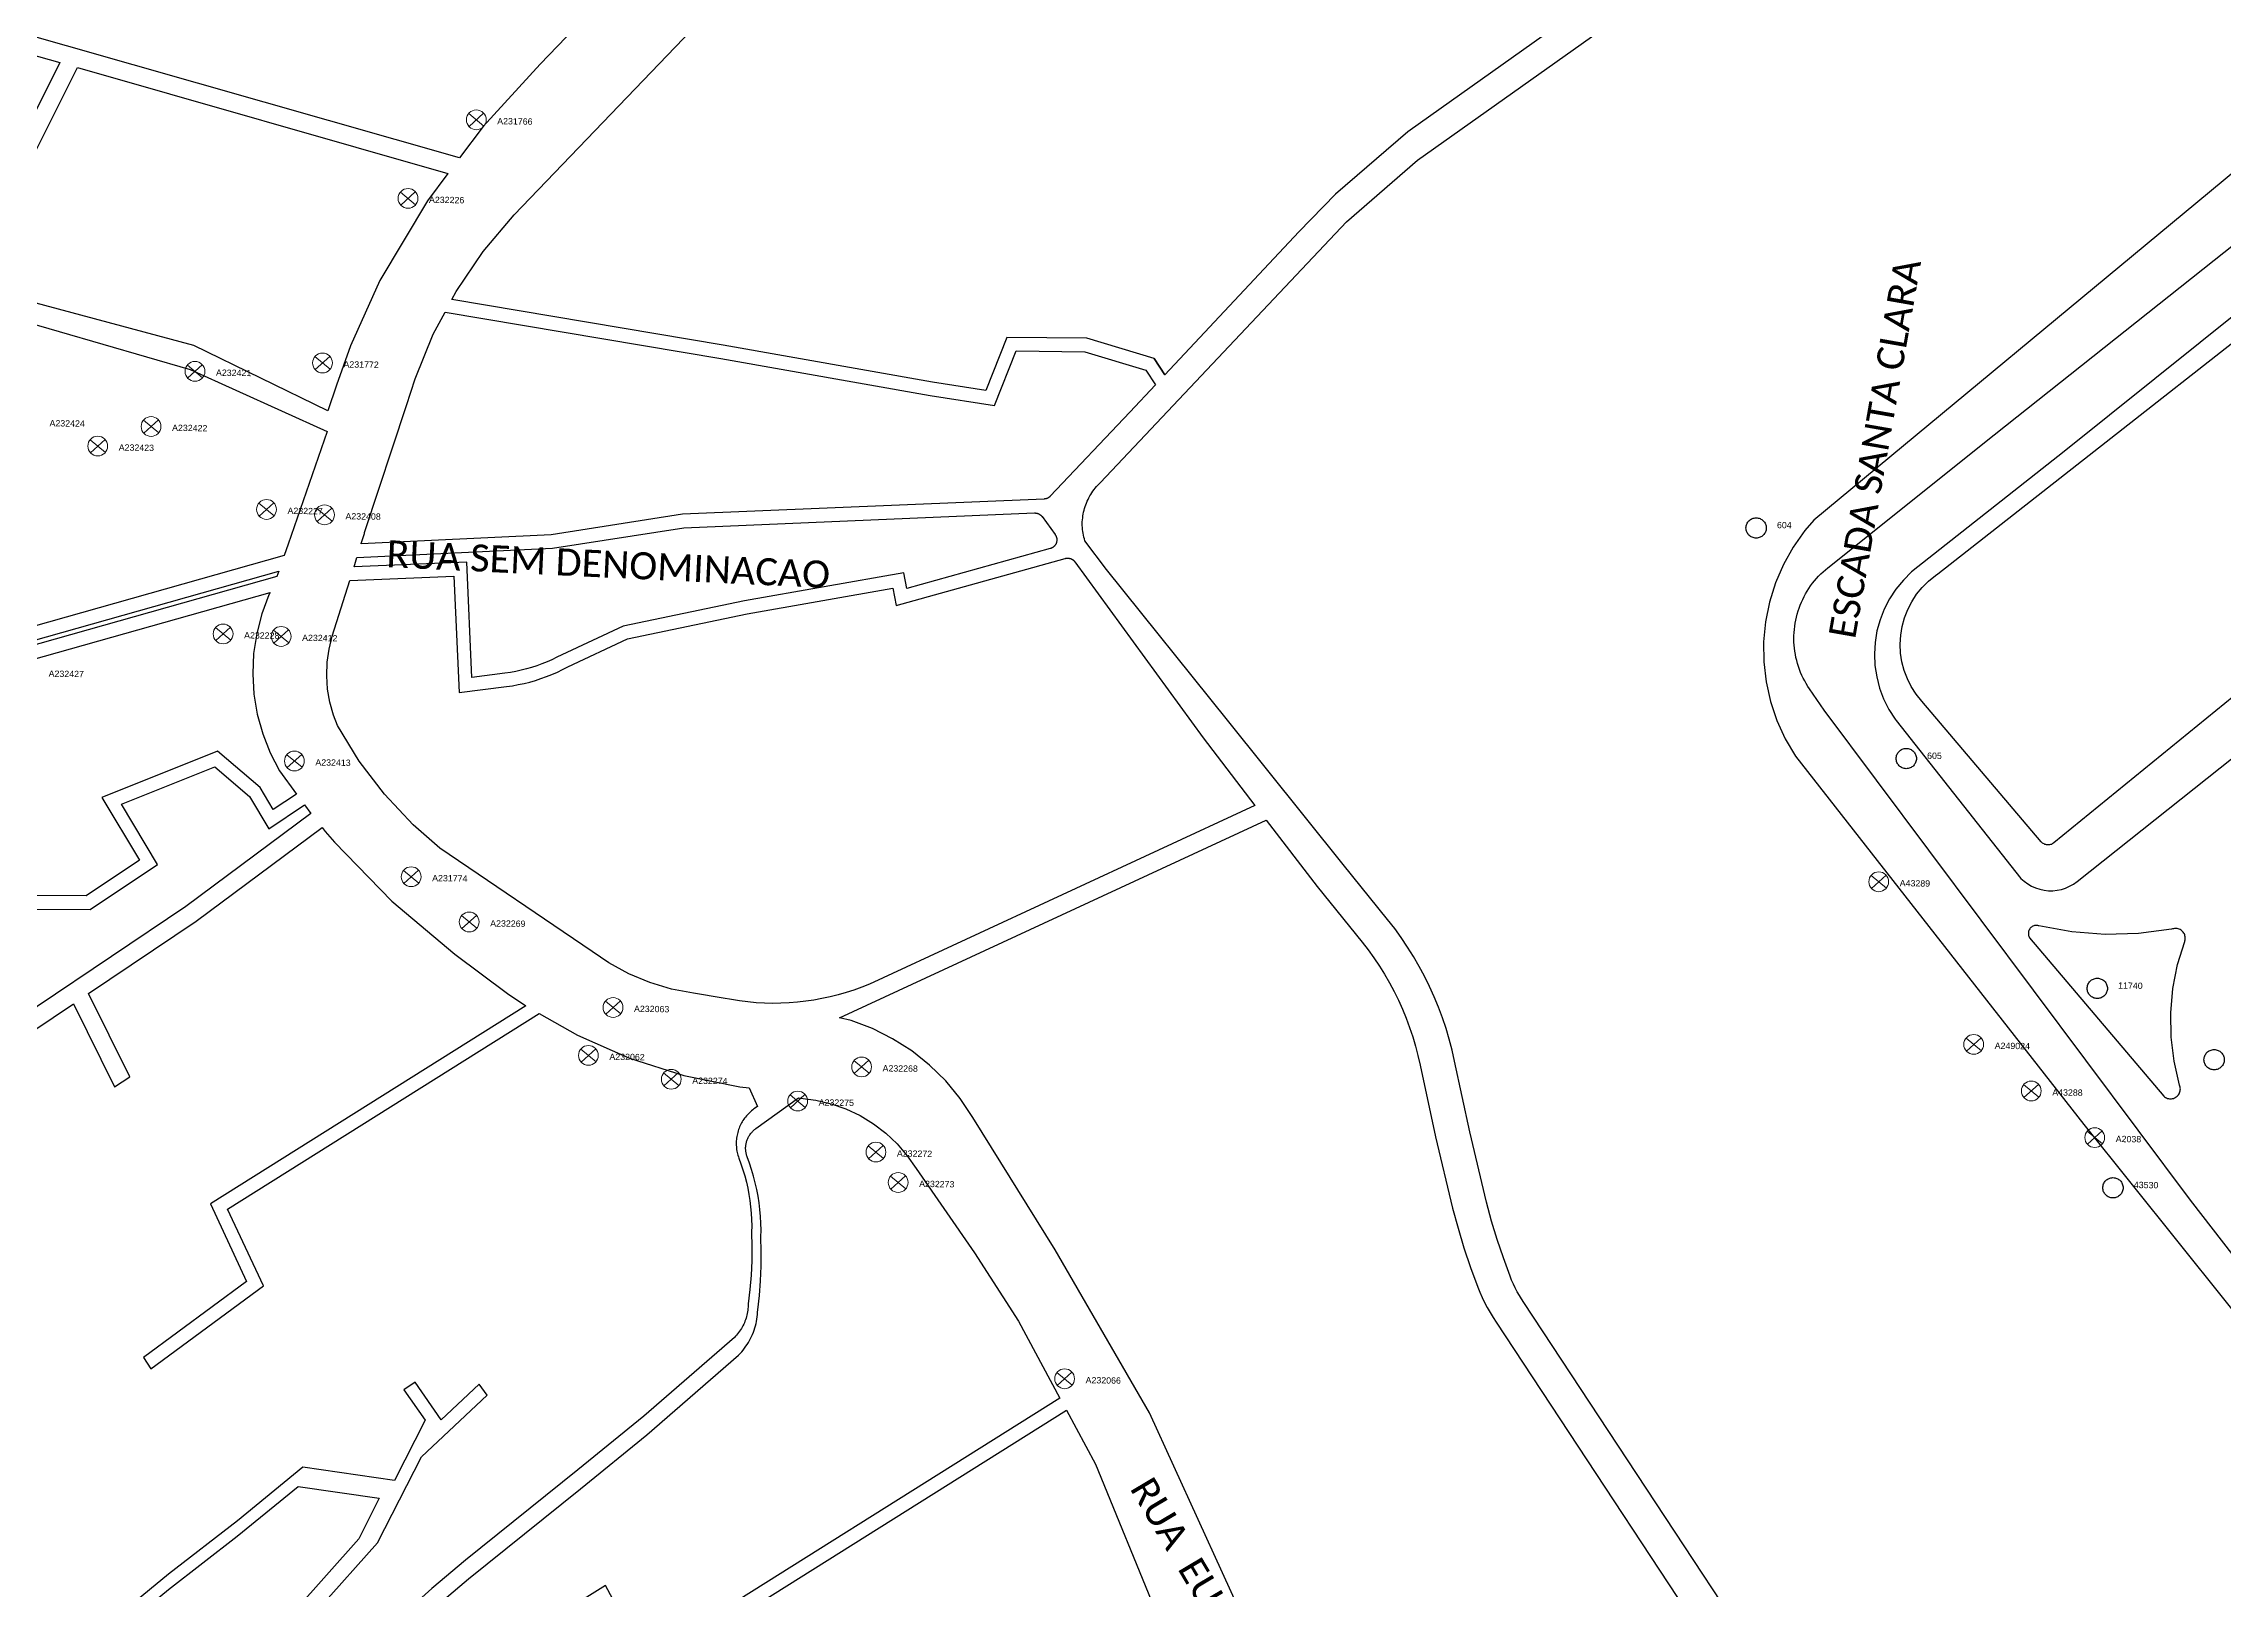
# Model space of a CAD drawing. Header units: millimetres. Extents: x 676447 to 689606, y 7455628 to 7463967.
# Drawn here: x 685054.1 to 685296.1, y 7459208.4 to 7459380 of the extents above; entities that cross this region are included whole.
import ezdxf

# ---------------------------------------------------------------- set-up
doc = ezdxf.new("R2010")
doc.units = ezdxf.units.MM
doc.header["$LTSCALE"] = 0.1
doc.header["$MEASUREMENT"] = 0
doc.linetypes.add('PHANTOM2', pattern=[1.25, 0.625, -0.125, 0.125, -0.125, 0.125, -0.125])
doc.layers.add('10.4-Postes', color=1, linetype='Continuous', lineweight=0)
for name, color, linetype in [('Caixas Subterrâneas', 5, 'Continuous'), ('LEGENDAS_INFRAESTRUTURAS', 7, 'Continuous'), ('MUB_MEIOFIO', 7, 'Continuous'), ('MUB_QUADRAS', 7, 'Continuous'), ('MUB_SEGMENTO', 7, 'Continuous'), ('NOS_DE_INFRAESTRUTURA', 7, 'Continuous')]:
    doc.layers.add(name, color=color, linetype=linetype)
doc.styles.add('Legend', font='calibri.ttf')
doc.styles.get("Standard").update_dxf_attribs({"font": 'arial.ttf'})

# ---------------------------------------------------------------- blocks, each defined once
blk = doc.blocks.new('PTPT')
at = {"layer": '10.4-Postes', "color": 1, "linetype": 'PHANTOM2'}
for points in [[(-0.0000079, 0.0000104), (0.0000075, -0.000002)], [(0.000007, 0.0000109), (-0.0000074, -0.0000025)]]:
    blk.add_lwpolyline(points, dxfattribs=at)
at = {"layer": '10.4-Postes', "color": 1}
blk.add_circle((-0.0000002, 0.0000042), 0.00000987, dxfattribs=at)
blk = doc.blocks.new('MHMZ')
at = {"linetype": 'PHANTOM2'}
blk.add_circle((0, 0), 0.0000101, dxfattribs=at)

msp = doc.modelspace()

# ---------------------------------------------------------------- linework, layer by layer
at = {"layer": 'MUB_MEIOFIO', "color": 253, "linetype": 'Continuous'}
for points in [[(685323.75, 7459371.13), (685278.29, 7459334.73), (685261.37, 7459321.35), (685260.46, 7459320.45), (685259.64, 7459319.46), (685258.93, 7459318.38), (685258.34, 7459317.24), (685257.87, 7459316.05), (685257.53, 7459314.81), (685257.32, 7459313.54), (685257.24, 7459312.26), (685257.3, 7459310.97), (685257.5, 7459309.7), (685257.82, 7459308.46), (685258.27, 7459307.26), (685258.85, 7459306.11), (685259.54, 7459305.03), (685259.66, 7459304.86), (685273.51, 7459287.36), (685273.87, 7459287.03), (685274.26, 7459286.74), (685274.68, 7459286.5), (685275.13, 7459286.3), (685275.59, 7459286.14), (685276.07, 7459286.04), (685276.55, 7459285.99), (685277.04, 7459285.99), (685277.52, 7459286.03), (685278, 7459286.13), (685278.46, 7459286.28), (685278.91, 7459286.48), (685279.33, 7459286.72), (685279.73, 7459287), (685279.75, 7459287.02), (685386.14, 7459371.55)], [(685325.21, 7459209.23), (685292.31, 7459251.64), (685251.67, 7459306), (685250.05, 7459308.37), (685249.86, 7459308.66), (685249.68, 7459308.96), (685249.51, 7459309.26), (685249.35, 7459309.57), (685249.2, 7459309.88), (685249.06, 7459310.2), (685248.94, 7459310.53), (685248.82, 7459310.86), (685248.72, 7459311.19), (685248.63, 7459311.52), (685248.54, 7459311.86), (685248.48, 7459312.2), (685248.42, 7459312.55), (685248.37, 7459312.89), (685248.34, 7459313.24), (685248.32, 7459313.58), (685248.31, 7459313.93), (685248.32, 7459314.28), (685248.33, 7459314.63), (685248.36, 7459314.98), (685248.4, 7459315.32), (685248.45, 7459315.67), (685248.51, 7459316.01), (685248.59, 7459316.35), (685248.68, 7459316.68), (685248.78, 7459317.02), (685248.89, 7459317.35), (685249.01, 7459317.67), (685249.14, 7459318), (685249.29, 7459318.31), (685249.44, 7459318.62), (685249.61, 7459318.93), (685249.78, 7459319.23), (685249.97, 7459319.52), (685250.17, 7459319.81), (685250.37, 7459320.09), (685250.59, 7459320.36), (685250.82, 7459320.63), (685251.05, 7459320.88), (685251.3, 7459321.13), (685251.55, 7459321.37), (685251.81, 7459321.6), (685252.08, 7459321.82), (685270.55, 7459336.56), (685303.38, 7459362.65)], [(685274.46, 7459280.77), (685289.36, 7459263.18), (685289.45, 7459263.11), (685289.55, 7459263.04), (685289.65, 7459262.99), (685289.76, 7459262.95), (685289.87, 7459262.92), (685289.98, 7459262.9), (685290.1, 7459262.9), (685290.21, 7459262.9), (685290.33, 7459262.92), (685290.44, 7459262.95), (685290.54, 7459262.99), (685290.65, 7459263.04), (685290.74, 7459263.11), (685290.83, 7459263.18), (685290.91, 7459263.26), (685290.99, 7459263.35), (685291.05, 7459263.45), (685291.1, 7459263.55), (685291.14, 7459263.66), (685291.17, 7459263.77), (685291.19, 7459263.88), (685291.2, 7459264), (685291.19, 7459264.11), (685291.18, 7459264.19), (685291.11, 7459264.42), (685290.51, 7459267.06), (685290.18, 7459269.74), (685290.13, 7459272.44), (685290.37, 7459275.13), (685290.89, 7459277.79), (685291.68, 7459280.37), (685291.7, 7459280.42), (685291.72, 7459280.53), (685291.74, 7459280.64), (685291.74, 7459280.75), (685291.73, 7459280.87), (685291.71, 7459280.98), (685291.68, 7459281.08), (685291.64, 7459281.19), (685291.58, 7459281.29), (685291.52, 7459281.38), (685291.45, 7459281.46), (685291.37, 7459281.54), (685291.28, 7459281.61), (685291.18, 7459281.67), (685291.08, 7459281.72), (685290.97, 7459281.76), (685290.86, 7459281.78), (685290.75, 7459281.8), (685290.64, 7459281.8), (685290.53, 7459281.79), (685290.42, 7459281.77), (685290.31, 7459281.74), (685290.21, 7459281.72), (685286.54, 7459281.23), (685282.84, 7459281.13), (685279.14, 7459281.42), (685275.5, 7459282.09), (685275.47, 7459282.1), (685275.38, 7459282.12), (685275.29, 7459282.13), (685275.19, 7459282.13), (685275.1, 7459282.13), (685275.01, 7459282.11), (685274.92, 7459282.08), (685274.83, 7459282.05), (685274.75, 7459282), (685274.67, 7459281.95), (685274.6, 7459281.89), (685274.54, 7459281.82), (685274.48, 7459281.74), (685274.43, 7459281.66), (685274.39, 7459281.58), (685274.36, 7459281.49), (685274.34, 7459281.4), (685274.33, 7459281.31), (685274.33, 7459281.21), (685274.33, 7459281.12), (685274.35, 7459281.03), (685274.38, 7459280.94), (685274.41, 7459280.85), (685274.46, 7459280.77)]]:
    msp.add_lwpolyline(points, dxfattribs=at)
at = {"layer": 'MUB_MEIOFIO', "linetype": 'Continuous'}
for points in [[(685323.75, 7459371.13), (685278.29, 7459334.73), (685261.37, 7459321.35), (685260.46, 7459320.45), (685259.64, 7459319.46), (685258.93, 7459318.38), (685258.34, 7459317.24), (685257.87, 7459316.05), (685257.53, 7459314.81), (685257.32, 7459313.54), (685257.24, 7459312.26), (685257.3, 7459310.97), (685257.5, 7459309.7), (685257.82, 7459308.46), (685258.27, 7459307.26), (685258.85, 7459306.11), (685259.54, 7459305.03), (685259.66, 7459304.86), (685273.51, 7459287.36), (685273.87, 7459287.03), (685274.26, 7459286.74), (685274.68, 7459286.5), (685275.13, 7459286.3), (685275.59, 7459286.14), (685276.07, 7459286.04), (685276.55, 7459285.99), (685277.04, 7459285.99), (685277.52, 7459286.03), (685278, 7459286.13), (685278.46, 7459286.28), (685278.91, 7459286.48), (685279.33, 7459286.72), (685279.73, 7459287), (685279.75, 7459287.02), (685386.14, 7459371.55)], [(685325.21, 7459209.23), (685292.31, 7459251.64), (685251.67, 7459306), (685250.05, 7459308.37), (685249.86, 7459308.66), (685249.68, 7459308.96), (685249.51, 7459309.26), (685249.35, 7459309.57), (685249.2, 7459309.88), (685249.06, 7459310.2), (685248.94, 7459310.53), (685248.82, 7459310.86), (685248.72, 7459311.19), (685248.63, 7459311.52), (685248.54, 7459311.86), (685248.48, 7459312.2), (685248.42, 7459312.55), (685248.37, 7459312.89), (685248.34, 7459313.24), (685248.32, 7459313.58), (685248.31, 7459313.93), (685248.32, 7459314.28), (685248.33, 7459314.63), (685248.36, 7459314.98), (685248.4, 7459315.32), (685248.45, 7459315.67), (685248.51, 7459316.01), (685248.59, 7459316.35), (685248.68, 7459316.68), (685248.78, 7459317.02), (685248.89, 7459317.35), (685249.01, 7459317.67), (685249.14, 7459318), (685249.29, 7459318.31), (685249.44, 7459318.62), (685249.61, 7459318.93), (685249.78, 7459319.23), (685249.97, 7459319.52), (685250.17, 7459319.81), (685250.37, 7459320.09), (685250.59, 7459320.36), (685250.82, 7459320.63), (685251.05, 7459320.88), (685251.3, 7459321.13), (685251.55, 7459321.37), (685251.81, 7459321.6), (685252.08, 7459321.82), (685270.55, 7459336.56), (685303.38, 7459362.65)], [(685274.46, 7459280.77), (685289.36, 7459263.18), (685289.45, 7459263.11), (685289.55, 7459263.04), (685289.65, 7459262.99), (685289.76, 7459262.95), (685289.87, 7459262.92), (685289.98, 7459262.9), (685290.1, 7459262.9), (685290.21, 7459262.9), (685290.33, 7459262.92), (685290.44, 7459262.95), (685290.54, 7459262.99), (685290.65, 7459263.04), (685290.74, 7459263.11), (685290.83, 7459263.18), (685290.91, 7459263.26), (685290.99, 7459263.35), (685291.05, 7459263.45), (685291.1, 7459263.55), (685291.14, 7459263.66), (685291.17, 7459263.77), (685291.19, 7459263.88), (685291.2, 7459264), (685291.19, 7459264.11), (685291.18, 7459264.19), (685291.11, 7459264.42), (685290.51, 7459267.06), (685290.18, 7459269.74), (685290.13, 7459272.44), (685290.37, 7459275.13), (685290.89, 7459277.79), (685291.68, 7459280.37), (685291.7, 7459280.42), (685291.72, 7459280.53), (685291.74, 7459280.64), (685291.74, 7459280.75), (685291.73, 7459280.87), (685291.71, 7459280.98), (685291.68, 7459281.08), (685291.64, 7459281.19), (685291.58, 7459281.29), (685291.52, 7459281.38), (685291.45, 7459281.46), (685291.37, 7459281.54), (685291.28, 7459281.61), (685291.18, 7459281.67), (685291.08, 7459281.72), (685290.97, 7459281.76), (685290.86, 7459281.78), (685290.75, 7459281.8), (685290.64, 7459281.8), (685290.53, 7459281.79), (685290.42, 7459281.77), (685290.31, 7459281.74), (685290.21, 7459281.72), (685286.54, 7459281.23), (685282.84, 7459281.13), (685279.14, 7459281.42), (685275.5, 7459282.09), (685275.47, 7459282.1), (685275.38, 7459282.12), (685275.29, 7459282.13), (685275.19, 7459282.13), (685275.1, 7459282.13), (685275.01, 7459282.11), (685274.92, 7459282.08), (685274.83, 7459282.05), (685274.75, 7459282), (685274.67, 7459281.95), (685274.6, 7459281.89), (685274.54, 7459281.82), (685274.48, 7459281.74), (685274.43, 7459281.66), (685274.39, 7459281.58), (685274.36, 7459281.49), (685274.34, 7459281.4), (685274.33, 7459281.31), (685274.33, 7459281.21), (685274.33, 7459281.12), (685274.35, 7459281.03), (685274.38, 7459280.94), (685274.41, 7459280.85), (685274.46, 7459280.77)]]:
    msp.add_lwpolyline(points, dxfattribs=at)
at = {"layer": 'MUB_QUADRAS', "linetype": 'Continuous'}
for points in [[(685121.75, 7459390.78), (685109.2, 7459377.68), (685102.87, 7459370.78), (685100.25, 7459367.28), (685049.5, 7459381.77)], [(685178.52, 7459343.22), (685177.34, 7459345.03), (685169.85, 7459347.29), (685160.99, 7459347.38), (685158.65, 7459341.48), (685152.71, 7459342.42), (685129.49, 7459346.5), (685099.38, 7459351.57), (685099.85, 7459352.45), (685102.86, 7459356.89), (685106.32, 7459360.98), (685131.35, 7459387.1)], [(685324.19, 7459388.22), (685294.44, 7459363.5), (685294.42, 7459363.48), (685250.52, 7459327.1), (685249.53, 7459325.94), (685248.24, 7459324.12), (685247.14, 7459322.18), (685246.26, 7459320.13), (685245.59, 7459318), (685245.15, 7459315.82), (685244.95, 7459313.6), (685244.97, 7459311.37), (685245.23, 7459309.15), (685245.71, 7459306.98), (685246.43, 7459304.87), (685247.35, 7459302.84), (685248.49, 7459300.92), (685280.49, 7459260.04), (685306.55, 7459227.52)], [(685259.14, 7459178.4), (685218.36, 7459240.29), (685218.1, 7459240.69), (685217.85, 7459241.09), (685217.61, 7459241.5), (685217.39, 7459241.92), (685217.18, 7459242.35), (685216.99, 7459242.79), (685216.81, 7459243.23), (685216.07, 7459245.24), (685215.39, 7459247.28), (685214.77, 7459249.34), (685214.21, 7459251.42), (685212.34, 7459259.22), (685210.65, 7459267.06), (685210.38, 7459268.28), (685210.06, 7459269.5), (685209.71, 7459270.7), (685209.31, 7459271.89), (685208.87, 7459273.06), (685208.4, 7459274.22), (685207.88, 7459275.36), (685207.33, 7459276.49), (685206.74, 7459277.59), (685206.11, 7459278.68), (685205.44, 7459279.74), (685204.74, 7459280.78), (685204.01, 7459281.79), (685203.23, 7459282.78), (685198.29, 7459288.9), (685185.46, 7459304.91), (685172.05, 7459321.64), (685169.64, 7459324.8), (685169.58, 7459325.01), (685169.52, 7459325.22), (685169.48, 7459325.42), (685169.44, 7459325.64), (685169.41, 7459325.85), (685169.38, 7459326.06), (685169.36, 7459326.27), (685169.35, 7459326.49), (685169.35, 7459326.7), (685169.35, 7459326.92), (685169.37, 7459327.13), (685169.39, 7459327.35), (685169.41, 7459327.56), (685169.45, 7459327.77), (685169.49, 7459327.98), (685169.54, 7459328.19), (685169.59, 7459328.4), (685169.66, 7459328.6), (685169.73, 7459328.8), (685169.8, 7459329), (685169.89, 7459329.2), (685169.98, 7459329.4), (685170.07, 7459329.59), (685170.18, 7459329.78), (685170.29, 7459329.96), (685170.4, 7459330.14), (685170.53, 7459330.32), (685170.65, 7459330.49), (685170.79, 7459330.66), (685170.93, 7459330.82), (685171.07, 7459330.98), (685171.23, 7459331.13), (685171.38, 7459331.27), (685198.68, 7459360.2), (685206.56, 7459367.04), (685233.48, 7459386.14)], [(685050.24, 7459379.48), (685055.88, 7459377.87), (685047.52, 7459361.17)], [(685220.62, 7459380.95), (685205.46, 7459370.2), (685197.46, 7459363.26), (685193.36, 7459359.1), (685178.52, 7459343.22), (685178.52, 7459343.22), (685177.34, 7459345.03), (685178.52, 7459343.22)], [(685049.47, 7459360.59), (685057.83, 7459377.31), (685098.96, 7459365.57), (685096.69, 7459362.54), (685091.41, 7459353.7), (685088.15, 7459346.45), (685086.6, 7459342.09), (685085.64, 7459339.23), (685070.75, 7459346.46), (685050.23, 7459351.99)], [(685385, 7459379.17), (685277.15, 7459291.29), (685277.06, 7459291.23), (685276.97, 7459291.17), (685276.88, 7459291.13), (685276.78, 7459291.1), (685276.68, 7459291.08), (685276.57, 7459291.07), (685276.47, 7459291.07), (685276.36, 7459291.08), (685276.26, 7459291.1), (685276.16, 7459291.13), (685276.07, 7459291.17), (685275.98, 7459291.22), (685275.89, 7459291.28), (685275.81, 7459291.35), (685275.76, 7459291.42), (685262.49, 7459307.03), (685261.87, 7459307.8), (685261.34, 7459308.63), (685260.9, 7459309.51), (685260.55, 7459310.43), (685260.3, 7459311.39), (685260.15, 7459312.36), (685260.1, 7459313.35), (685260.16, 7459314.33), (685260.32, 7459315.31), (685260.58, 7459316.26), (685260.94, 7459317.18), (685261.39, 7459318.05), (685261.93, 7459318.88), (685262.56, 7459319.64), (685263.26, 7459320.33), (685264.03, 7459320.95), (685264.29, 7459321.13), (685317.58, 7459362.92)], [(685050.97, 7459349.45), (685070.35, 7459343.83), (685085.56, 7459336.92), (685081.22, 7459324.45), (685080.78, 7459323.17), (685037.72, 7459311.01)], [(685089.33, 7459324.48), (685089.34, 7459324.52), (685089.69, 7459325.62), (685089.69, 7459325.65), (685089.71, 7459325.74), (685089.74, 7459325.84), (685094.37, 7459339.81), (685095.3, 7459342.77), (685097.32, 7459347.73), (685098.63, 7459350.17), (685129.24, 7459345.02), (685152.47, 7459340.94), (685159.6, 7459339.82), (685162, 7459345.87), (685169.62, 7459345.79), (685176.38, 7459343.75), (685177.46, 7459342.1), (685174.61, 7459339.08), (685165.79, 7459329.76), (685165.77, 7459329.73), (685165.74, 7459329.71), (685165.72, 7459329.69), (685165.69, 7459329.66), (685165.67, 7459329.64), (685165.64, 7459329.62), (685165.61, 7459329.6), (685165.58, 7459329.59), (685165.56, 7459329.57), (685165.53, 7459329.55), (685165.5, 7459329.54), (685165.47, 7459329.53), (685165.43, 7459329.51), (685165.4, 7459329.5), (685165.37, 7459329.49), (685165.34, 7459329.48), (685165.31, 7459329.47), (685165.27, 7459329.46), (685165.24, 7459329.46), (685165.21, 7459329.45), (685165.17, 7459329.45), (685165.14, 7459329.44), (685165.11, 7459329.44), (685124.98, 7459327.75), (685110.39, 7459325.48), (685089.33, 7459324.48), (685089.33, 7459324.48)], [(685088.53, 7459321.92), (685088.85, 7459322.96), (685110.54, 7459323.99), (685125.12, 7459326.26), (685164.03, 7459327.9), (685164.07, 7459327.9), (685164.1, 7459327.9), (685164.14, 7459327.9), (685164.17, 7459327.89), (685164.2, 7459327.89), (685164.24, 7459327.88), (685164.27, 7459327.88), (685164.3, 7459327.87), (685164.34, 7459327.86), (685164.37, 7459327.85), (685164.4, 7459327.84), (685164.43, 7459327.83), (685164.46, 7459327.82), (685164.5, 7459327.8), (685164.53, 7459327.79), (685164.56, 7459327.77), (685164.59, 7459327.76), (685164.61, 7459327.74), (685164.64, 7459327.72), (685164.67, 7459327.7), (685164.7, 7459327.68), (685164.72, 7459327.66), (685164.75, 7459327.64), (685164.77, 7459327.61), (685164.8, 7459327.59), (685164.82, 7459327.56), (685164.84, 7459327.54), (685164.86, 7459327.51), (685164.88, 7459327.49), (685166.33, 7459325.5), (685166.35, 7459325.47), (685166.37, 7459325.44), (685166.39, 7459325.41), (685166.4, 7459325.38), (685166.42, 7459325.35), (685166.44, 7459325.32), (685166.45, 7459325.29), (685166.46, 7459325.25), (685166.47, 7459325.22), (685166.48, 7459325.19), (685166.49, 7459325.16), (685166.5, 7459325.12), (685166.51, 7459325.09), (685166.51, 7459325.05), (685166.52, 7459325.02), (685166.52, 7459324.99), (685166.52, 7459324.95), (685166.52, 7459324.92), (685166.52, 7459324.88), (685166.52, 7459324.85), (685166.52, 7459324.81), (685166.51, 7459324.78), (685166.51, 7459324.75), (685166.5, 7459324.71), (685166.5, 7459324.68), (685166.49, 7459324.65), (685166.48, 7459324.61), (685166.47, 7459324.58), (685166.46, 7459324.55), (685166.44, 7459324.52), (685166.43, 7459324.48), (685166.41, 7459324.45), (685166.4, 7459324.42), (685166.38, 7459324.39), (685166.36, 7459324.36), (685166.34, 7459324.34), (685166.32, 7459324.31), (685166.3, 7459324.28), (685166.28, 7459324.25), (685166.26, 7459324.23), (685166.23, 7459324.2), (685166.21, 7459324.18), (685166.18, 7459324.16), (685166.16, 7459324.13), (685166.13, 7459324.11), (685166.1, 7459324.09), (685166.07, 7459324.07), (685166.04, 7459324.05), (685166.01, 7459324.04), (685165.98, 7459324.02), (685165.95, 7459324.01), (685165.92, 7459323.99), (685165.89, 7459323.98), (685165.86, 7459323.97), (685165.82, 7459323.96), (685165.79, 7459323.95), (685149.87, 7459319.52), (685149.53, 7459321.27), (685131.86, 7459318.16), (685118.41, 7459315.35), (685111.59, 7459312.16), (685111.05, 7459311.88), (685110.5, 7459311.62), (685109.95, 7459311.37), (685109.39, 7459311.15), (685108.82, 7459310.94), (685108.24, 7459310.76), (685107.66, 7459310.59), (685107.07, 7459310.45), (685106.48, 7459310.32), (685105.88, 7459310.21), (685105.28, 7459310.13), (685101.62, 7459309.66), (685101.04, 7459322.43), (685088.53, 7459321.92)], [(685037.1, 7459309.27), (685080.17, 7459321.44), (685079.97, 7459320.86), (685027.32, 7459305.99)], [(685088.05, 7459320.4), (685099.61, 7459320.87), (685100.19, 7459307.97), (685105.47, 7459308.64), (685106.12, 7459308.73), (685106.76, 7459308.85), (685107.4, 7459308.98), (685108.03, 7459309.14), (685108.66, 7459309.32), (685109.28, 7459309.52), (685109.89, 7459309.74), (685110.5, 7459309.98), (685111.1, 7459310.24), (685111.68, 7459310.52), (685112.26, 7459310.82), (685118.88, 7459313.92), (685132.14, 7459316.69), (685148.34, 7459319.54), (685148.71, 7459317.64), (685167.45, 7459322.85), (685167.49, 7459322.86), (685167.52, 7459322.87), (685167.56, 7459322.87), (685167.59, 7459322.88), (685167.62, 7459322.88), (685167.66, 7459322.89), (685167.69, 7459322.89), (685167.73, 7459322.89), (685167.76, 7459322.89), (685167.8, 7459322.88), (685167.83, 7459322.88), (685167.87, 7459322.88), (685167.9, 7459322.87), (685167.93, 7459322.86), (685167.97, 7459322.86), (685168, 7459322.85), (685168.03, 7459322.84), (685168.07, 7459322.83), (685168.1, 7459322.81), (685168.13, 7459322.8), (685168.16, 7459322.78), (685168.19, 7459322.77), (685168.22, 7459322.75), (685168.25, 7459322.73), (685168.28, 7459322.72), (685168.31, 7459322.7), (685168.34, 7459322.67), (685168.37, 7459322.65), (685168.39, 7459322.63), (685168.42, 7459322.61), (685168.44, 7459322.58), (685168.46, 7459322.56), (685168.49, 7459322.53), (685168.51, 7459322.5), (685168.53, 7459322.48), (685182.75, 7459302.93), (685188.5, 7459295.45), (685145.72, 7459275.63), (685144.87, 7459275.29), (685144.01, 7459274.97), (685143.13, 7459274.69), (685142.25, 7459274.44), (685141.36, 7459274.21), (685140.46, 7459274.02), (685139.56, 7459273.85), (685138.65, 7459273.72), (685137.74, 7459273.62), (685136.82, 7459273.54), (685135.9, 7459273.5), (685134.99, 7459273.49), (685134.07, 7459273.51), (685133.15, 7459273.56), (685132.24, 7459273.64), (685131.32, 7459273.76), (685130.42, 7459273.9), (685129.51, 7459274.07), (685126.22, 7459274.62), (685123.75, 7459275.08), (685121.35, 7459275.8), (685119.03, 7459276.77), (685116.82, 7459277.97), (685114.97, 7459279.23), (685098.07, 7459290.69), (685095.08, 7459293.31), (685091.91, 7459296.68), (685089.11, 7459300.36), (685086.71, 7459304.32), (685086.26, 7459305.46), (685085.85, 7459306.89), (685085.6, 7459308.36), (685085.5, 7459309.84), (685085.55, 7459311.33), (685085.76, 7459312.8), (685086.12, 7459314.24), (685088.05, 7459320.4), (685088.05, 7459320.4)], [(685027.68, 7459304.53), (685079.22, 7459319.09), (685079.09, 7459318.83), (685078.29, 7459316.72), (685077.73, 7459314.53), (685077.39, 7459312.3), (685077.29, 7459310.04), (685077.43, 7459307.79), (685077.8, 7459305.56), (685078.4, 7459303.38), (685079.23, 7459301.28), (685080.27, 7459299.28), (685082.15, 7459296.71), (685079.56, 7459294.99), (685078.11, 7459297.43), (685073.37, 7459301.46), (685060.55, 7459296.33), (685064.72, 7459289.36), (685058.82, 7459285.41), (685041.74, 7459285.45)], [(685041.72, 7459283.95), (685059.27, 7459283.91), (685066.74, 7459288.9), (685062.74, 7459295.59), (685073.09, 7459299.73), (685076.95, 7459296.45), (685079.08, 7459292.87), (685083.04, 7459295.5), (685083.73, 7459294.55), (685069.85, 7459284.22), (685045.08, 7459267.58)], [(685046.2, 7459265.93), (685057.4, 7459273.45), (685061.97, 7459264.23), (685063.65, 7459265.34), (685059.08, 7459274.57), (685071.01, 7459282.59), (685084.98, 7459292.99), (685085.34, 7459292.55), (685086.36, 7459291.36), (685092.71, 7459284.81), (685099.71, 7459278.95), (685105.57, 7459274.6), (685107.61, 7459273.23), (685072.59, 7459251.24), (685076.6, 7459242.63), (685065.17, 7459234.21), (685065.98, 7459232.94), (685078.48, 7459242.15), (685074.51, 7459250.67), (685109.07, 7459272.38), (685113.32, 7459269.96), (685119.11, 7459267.41), (685125.14, 7459265.49), (685131.33, 7459264.21), (685132.37, 7459264.1), (685133.29, 7459262.04), (685132.91, 7459261.77), (685132.78, 7459261.67), (685132.65, 7459261.57), (685132.53, 7459261.47), (685132.41, 7459261.36), (685132.3, 7459261.24), (685132.18, 7459261.13), (685132.08, 7459261.01), (685131.98, 7459260.88), (685131.88, 7459260.76), (685131.78, 7459260.63), (685131.69, 7459260.49), (685131.61, 7459260.35), (685131.53, 7459260.22), (685131.45, 7459260.07), (685131.38, 7459259.93), (685131.32, 7459259.78), (685131.26, 7459259.63), (685131.2, 7459259.48), (685131.15, 7459259.33), (685131.11, 7459259.17), (685131.07, 7459259.02), (685131.03, 7459258.86), (685131.01, 7459258.7), (685130.98, 7459258.54), (685130.97, 7459258.38), (685130.95, 7459258.22), (685130.95, 7459258.06), (685130.94, 7459257.9), (685130.95, 7459257.74), (685130.96, 7459257.58), (685130.97, 7459257.42), (685130.99, 7459257.26), (685131.02, 7459257.1), (685131.05, 7459256.95), (685131.09, 7459256.79), (685131.13, 7459256.63), (685131.18, 7459256.48), (685131.23, 7459256.33), (685131.47, 7459255.67), (685131.69, 7459255.01), (685131.89, 7459254.34), (685132.07, 7459253.66), (685132.22, 7459252.98), (685132.35, 7459252.29), (685132.46, 7459251.6), (685132.54, 7459250.91), (685132.6, 7459250.21), (685132.64, 7459249.51), (685132.66, 7459248.81), (685132.65, 7459248.12), (685132.68, 7459246.52), (685132.66, 7459244.93), (685132.59, 7459243.33), (685132.46, 7459241.74), (685132.28, 7459240.16), (685132.28, 7459239.98), (685132.27, 7459239.8), (685132.25, 7459239.62), (685132.23, 7459239.44), (685132.2, 7459239.26), (685132.17, 7459239.08), (685132.13, 7459238.91), (685132.09, 7459238.73), (685132.03, 7459238.56), (685131.98, 7459238.39), (685131.91, 7459238.22), (685131.85, 7459238.05), (685131.77, 7459237.89), (685131.69, 7459237.73), (685131.61, 7459237.57), (685131.52, 7459237.41), (685131.42, 7459237.26), (685131.32, 7459237.11), (685131.21, 7459236.97), (685131.1, 7459236.82), (685130.99, 7459236.68), (685130.87, 7459236.55), (685130.74, 7459236.42), (685120.7, 7459227.69), (685113.36, 7459221.74), (685100.89, 7459211.73), (685097.18, 7459208.58), (685088.65, 7459200.9)], [(685187.62, 7459204.38), (685176.79, 7459228.05), (685166.34, 7459246.14), (685157.2, 7459260.84), (685155.81, 7459262.94), (685154.2, 7459264.88), (685152.4, 7459266.65), (685150.43, 7459268.21), (685148.3, 7459269.56), (685146.05, 7459270.69), (685143.69, 7459271.57), (685142.42, 7459271.89), (685189.74, 7459293.83)], [(685189.74, 7459293.83), (685189.74, 7459293.83), (685195.42, 7459286.44), (685200.4, 7459280.27), (685201.07, 7459279.41), (685201.71, 7459278.53), (685202.31, 7459277.63), (685202.89, 7459276.71), (685203.44, 7459275.77), (685203.95, 7459274.81), (685204.43, 7459273.84), (685204.88, 7459272.85), (685205.29, 7459271.84), (685205.67, 7459270.82), (685206.01, 7459269.79), (685206.32, 7459268.75), (685206.59, 7459267.69), (685206.83, 7459266.63), (685208.55, 7459258.69), (685210.44, 7459250.78), (685211.04, 7459248.56), (685211.7, 7459246.36), (685212.43, 7459244.18), (685213.22, 7459242.02), (685213.46, 7459241.44), (685213.72, 7459240.86), (685213.99, 7459240.29), (685214.29, 7459239.74), (685214.6, 7459239.19), (685214.93, 7459238.65), (685215.27, 7459238.12), (685244.46, 7459193.82)], [(685096.39, 7459205.54), (685101.22, 7459209.64), (685113.66, 7459219.63), (685121.03, 7459225.61), (685131.21, 7459234.46), (685131.39, 7459234.65), (685131.56, 7459234.84), (685131.72, 7459235.03), (685131.87, 7459235.23), (685132.02, 7459235.44), (685132.16, 7459235.65), (685132.29, 7459235.86), (685132.42, 7459236.08), (685132.54, 7459236.3), (685132.65, 7459236.53), (685132.75, 7459236.76), (685132.85, 7459237), (685132.93, 7459237.24), (685133.01, 7459237.48), (685133.08, 7459237.72), (685133.14, 7459237.96), (685133.19, 7459238.21), (685133.24, 7459238.46), (685133.27, 7459238.71), (685133.3, 7459238.96), (685133.32, 7459239.21), (685133.33, 7459239.47), (685133.51, 7459241.08), (685133.64, 7459242.7), (685133.71, 7459244.33), (685133.73, 7459245.95), (685133.69, 7459247.58), (685133.7, 7459248.33), (685133.69, 7459249.09), (685133.64, 7459249.85), (685133.58, 7459250.6), (685133.48, 7459251.36), (685133.37, 7459252.11), (685133.22, 7459252.85), (685133.06, 7459253.59), (685132.87, 7459254.32), (685132.65, 7459255.05), (685132.41, 7459255.77), (685132.15, 7459256.48), (685132.12, 7459256.57), (685132.09, 7459256.66), (685132.07, 7459256.75), (685132.05, 7459256.84), (685132.03, 7459256.94), (685132.02, 7459257.03), (685132.01, 7459257.12), (685132, 7459257.22), (685131.99, 7459257.31), (685131.99, 7459257.41), (685131.99, 7459257.5), (685132, 7459257.6), (685132.01, 7459257.69), (685132.02, 7459257.78), (685132.04, 7459257.88), (685132.05, 7459257.97), (685132.08, 7459258.06), (685132.1, 7459258.15), (685132.13, 7459258.24), (685132.16, 7459258.33), (685132.19, 7459258.42), (685132.23, 7459258.51), (685132.27, 7459258.59), (685132.32, 7459258.68), (685132.36, 7459258.76), (685132.41, 7459258.84), (685132.46, 7459258.92), (685132.52, 7459259), (685132.57, 7459259.07), (685132.63, 7459259.14), (685132.7, 7459259.21), (685132.76, 7459259.28), (685132.83, 7459259.35), (685132.9, 7459259.41), (685132.97, 7459259.48), (685133.04, 7459259.53), (685133.12, 7459259.59), (685137.85, 7459262.99), (685138.07, 7459262.98), (685139.79, 7459262.76), (685141.47, 7459262.36), (685143.11, 7459261.79), (685144.68, 7459261.05), (685146.16, 7459260.14), (685147.54, 7459259.09), (685148.8, 7459257.9), (685149.93, 7459256.59), (685150.92, 7459255.16), (685157.39, 7459245.82), (685162.26, 7459238.24), (685166.87, 7459229.67), (685120.79, 7459200.76), (685116.44, 7459208.9), (685097.19, 7459196.88)], [(685084.75, 7459206.45), (685091.12, 7459213.65), (685096.01, 7459223.18), (685103.31, 7459230.02), (685102.43, 7459231.25), (685098.22, 7459227.3), (685095.3, 7459231.47), (685094.07, 7459230.61), (685096.41, 7459227.26), (685093.01, 7459220.57), (685082.85, 7459222.02), (685075.59, 7459216.09), (685067.95, 7459210.17), (685057.42, 7459201.48)], [(685120.23, 7459198.63), (685167.58, 7459228.35), (685170.81, 7459222.35), (685177.64, 7459205.66)], [(685057.44, 7459199.79), (685067.93, 7459208.45), (685075.58, 7459214.36), (685082.34, 7459219.89), (685091.34, 7459218.61), (685089.05, 7459214.09), (685081.88, 7459206)]]:
    msp.add_lwpolyline(points, dxfattribs=at)

# ---------------------------------------------------------------- block references
at = {"layer": 'Caixas Subterrâneas', "color": 40}
for p, xscale, yscale, zscale, rotation in [((685244.12, 7459326.23), 111319.4907932736, 111319.4907932736, 111319.4907932736, 359.2948382558498), ((685260.78, 7459300.65), 111319.4907932735, 111319.4907932735, 111319.4907932735, 359.2947669613424), ((685281.98, 7459275.15), 111319.4907932735, 111319.4907932735, 111319.4907932735, 359.2946784291026), ((685294.94, 7459267.24), 111319.4907932736, 111319.4907932736, 111319.4907932736, 359.2946266690569), ((685283.72, 7459253.03), 111319.4907932736, 111319.4907932736, 111319.4907932736, 359.294664946345)]:
    msp.add_blockref('MHMZ', p, dxfattribs=dict(at, xscale=xscale, yscale=yscale, zscale=zscale, rotation=rotation))
at = {"layer": 'NOS_DE_INFRAESTRUTURA', "color": 1}
for p, xscale, yscale, zscale, rotation in [((685102.12, 7459371.05), 111319.4907932736, 111319.4907932736, 111319.4907932736, 359.2953922886687), ((685094.54, 7459362.33), 111319.4907932736, 111319.4907932736, 111319.4907932736, 359.2954184121981), ((685085.05, 7459344.07), 111319.4907932735, 111319.4907932735, 111319.4907932735, 359.2954488709847), ((685070.9, 7459343.14), 111319.4907932736, 111319.4907932736, 111319.4907932736, 359.2955024021222), ((685066.03, 7459337.02), 111319.4907932736, 111319.4907932736, 111319.4907932736, 359.2955190664468), ((685060.11, 7459334.85), 111319.4907932736, 111319.4907932736, 111319.4907932736, 359.2955408957512), ((685078.84, 7459327.82), 111319.4907932736, 111319.4907932736, 111319.4907932736, 359.2954674948401), ((685085.27, 7459327.22), 111319.4907932736, 111319.4907932736, 111319.4907932736, 359.2954428436836), ((685074.02, 7459314.01), 111319.4907932736, 111319.4907932736, 111319.4907932736, 359.2954815444206), ((685080.46, 7459313.73), 111319.4907932735, 111319.4907932735, 111319.4907932735, 359.2954569507179), ((685081.93, 7459299.91), 111319.4907932736, 111319.4907932736, 111319.4907932736, 359.2954470974037), ((685094.89, 7459287.07), 111319.4907932736, 111319.4907932736, 111319.4907932736, 359.2953938324528), ((685257.74, 7459286.51), 111319.4907932736, 111319.4907932736, 111319.4907932736, 359.2947741619672), ((685101.33, 7459282.05), 111319.4907932735, 111319.4907932735, 111319.4907932735, 359.2953678031051), ((685117.29, 7459272.56), 111319.4907932736, 111319.4907932736, 111319.4907932736, 359.295304161446), ((685114.56, 7459267.25), 111319.4907932736, 111319.4907932736, 111319.4907932736, 359.2953129020809), ((685268.28, 7459268.47), 111319.4907932735, 111319.4907932735, 111319.4907932735, 359.2947284701811), ((685123.75, 7459264.6), 111319.4907932735, 111319.4907932735, 111319.4907932735, 359.295277100419), ((685144.87, 7459265.97), 111319.4907932736, 111319.4907932736, 111319.4907932736, 359.2951971728521), ((685137.78, 7459262.18), 111319.4907932736, 111319.4907932736, 111319.4907932736, 359.2952229784523), ((685274.67, 7459263.3), 111319.4907932735, 111319.4907932735, 111319.4907932735, 359.2947025688494), ((685281.71, 7459258.13), 111319.4907932735, 111319.4907932735, 111319.4907932735, 359.2946742025148), ((685146.46, 7459256.52), 111319.4907932736, 111319.4907932736, 111319.4907932736, 359.2951882122707), ((685148.93, 7459253.15), 111319.4907932735, 111319.4907932735, 111319.4907932735, 359.2951777834918), ((685167.4, 7459231.37), 111319.4907932735, 111319.4907932735, 111319.4907932735, 359.2951007783544)]:
    msp.add_blockref('PTPT', p, dxfattribs=dict(at, xscale=xscale, yscale=yscale, zscale=zscale, rotation=rotation))

# ---------------------------------------------------------------- texts
at = {"layer": 'LEGENDAS_INFRAESTRUTURAS', "color": 1}
for s, rotation, p in [('A231766', 359.2954, (685104.42, 7459371.02)), ('A232226', 359.2954, (685096.85, 7459362.3)), ('A232421', 359.2955, (685073.21, 7459343.12)), ('A231772', 359.2954, (685087.36, 7459344.04)), ('A232424', 359.2956, (685054.74, 7459337.51)), ('A232422', 359.2955, (685068.34, 7459337)), ('A232423', 359.2955, (685062.42, 7459334.82)), ('A232227', 359.2955, (685081.15, 7459327.79)), ('A232408', 359.2954, (685087.58, 7459327.19)), ('A232228', 359.2955, (685076.33, 7459313.98)), ('A232412', 359.2954, (685082.77, 7459313.7)), ('A232427', 359.2956, (685054.64, 7459309.72)), ('A232413', 359.2954, (685084.24, 7459299.88)), ('A231774', 359.2954, (685097.2, 7459287.04)), ('A43289', 359.2948, (685260.05, 7459286.48)), ('A232269', 359.2954, (685103.64, 7459282.02)), ('A232063', 359.2953, (685119.6, 7459272.54)), ('A249024', 359.2947, (685270.59, 7459268.44)), ('A232062', 359.2953, (685116.87, 7459267.22)), ('A232268', 359.2952, (685147.18, 7459265.94)), ('A232274', 359.2953, (685126.06, 7459264.57)), ('A43288', 359.2947, (685276.98, 7459263.27)), ('A232275', 359.2952, (685140.09, 7459262.15)), ('A2038', 359.2947, (685284.02, 7459258.1)), ('A232272', 359.2952, (685148.77, 7459256.49)), ('A232273', 359.2952, (685151.24, 7459253.12)), ('A232066', 359.2951, (685169.71, 7459231.34))]:
    msp.add_text(s, height=0.7, rotation=rotation, dxfattribs=at).set_placement(p)
at = {"layer": 'LEGENDAS_INFRAESTRUTURAS', "color": 5}
for s, rotation, p in [('604', 359.2948, (685246.43, 7459326.21)), ('605', 359.2948, (685263.09, 7459300.62)), ('11740', 359.2947, (685284.29, 7459275.12)), ('43530', 359.2947, (685286.03, 7459253))]:
    msp.add_text(s, height=0.7, rotation=rotation, dxfattribs=at).set_placement(p)
at = {"layer": 'MUB_SEGMENTO', "color": 253, "style": 'Legend'}
for s, rotation, p in [('ESCADA SANTA CLARA', 80.0674, (685255.09, 7459313.81)), ('RUA SEM DENOMINACAO', 357.2772, (685092.08, 7459321.89)), ('RUA  EUCLIDES DA ROCHA', 300.7521, (685174.56, 7459219.69))]:
    msp.add_text(s, height=3, rotation=rotation, dxfattribs=at).set_placement(p)

doc.saveas('drawing.dxf')
